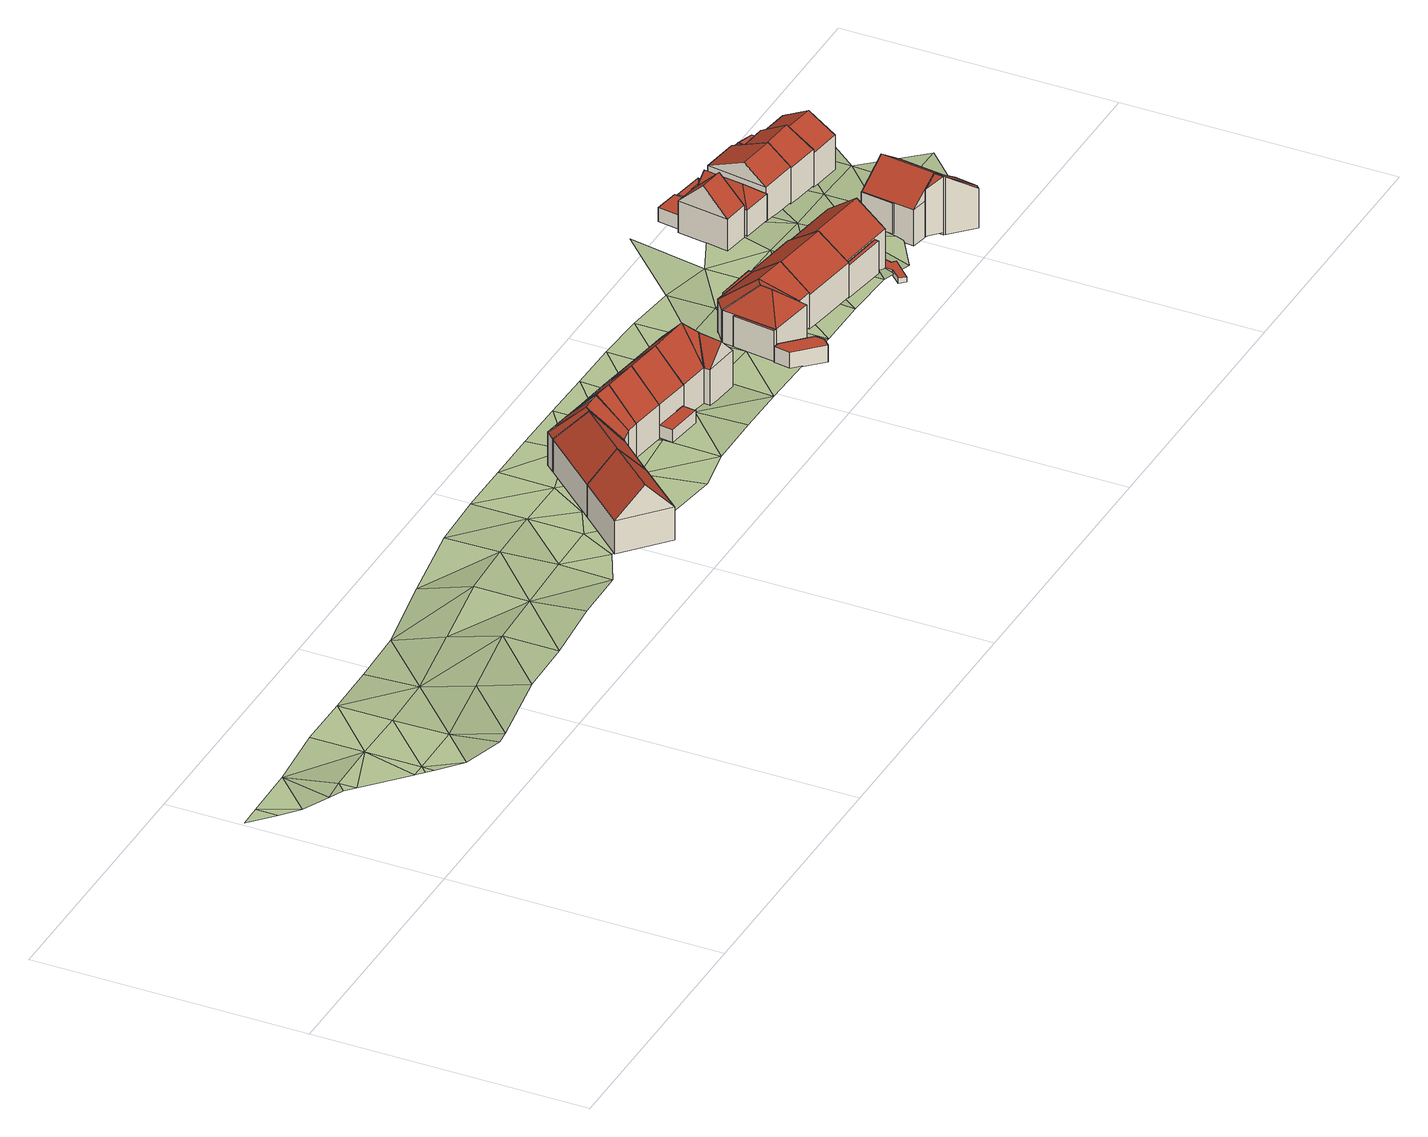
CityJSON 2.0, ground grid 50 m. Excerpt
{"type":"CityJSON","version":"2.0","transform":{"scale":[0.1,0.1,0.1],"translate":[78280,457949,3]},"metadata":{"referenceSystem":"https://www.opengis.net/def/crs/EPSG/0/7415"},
"CityObjects":{
"building1":{"type":"Building","attributes":{"roofType":"1030","RelativeEavesHeight":6.3,"RelativeRidgeHeight":11.88,"AbsoluteEavesHeight":21.08,"AbsoluteRidgeHeight":26.67},"geometry":[{"type":"Solid","lod":"2","boundaries":[[[[0,1,2,3]],[[1,4,5,2]],[[4,6,7,5]],[[6,0,3,7]],[[4,1,8]],[[0,6,9]],[[1,0,9,8]],[[6,4,8,9]],[[3,2,5,7]]]],"semantics":{"surfaces":[{"type":"WallSurface"},{"type":"RoofSurface","Direction":311.61,"Slope":42.93},{"type":"RoofSurface","Direction":131.43,"Slope":42.93},{"type":"GroundSurface"}],"values":[[0,0,0,0,0,0,1,2,3]]}}]},
"building2":{"type":"Building","children":["building2-1","building2-2"]},
"building2-1":{"type":"BuildingPart","attributes":{"roofType":"1030","RelativeEavesHeight":6.33,"RelativeRidgeHeight":11.91,"AbsoluteEavesHeight":21.08,"AbsoluteRidgeHeight":26.67},"parents":["building2"],"geometry":[{"type":"Solid","lod":"2","boundaries":[[[[10,11,12,13]],[[11,14,15,12]],[[14,16,17,15]],[[16,10,13,17]],[[14,11,18]],[[10,16,19]],[[11,10,19,18]],[[16,14,18,19]],[[13,12,15,17]]]],"semantics":{"surfaces":[{"type":"WallSurface"},{"type":"RoofSurface","Direction":311.74,"Slope":43.16},{"type":"RoofSurface","Direction":131.97,"Slope":43.22},{"type":"GroundSurface"}],"values":[[0,0,0,0,0,0,1,2,3]]}}]},
"building2-2":{"type":"BuildingPart","attributes":{"roofType":"1030","RelativeEavesHeight":6.33,"RelativeRidgeHeight":11.91,"AbsoluteEavesHeight":21.08,"AbsoluteRidgeHeight":26.67},"parents":["building2"],"geometry":[{"type":"Solid","lod":"2","boundaries":[[[[16,4,5,17]],[[4,1,2,5]],[[1,10,13,2]],[[10,16,17,13]],[[1,4,8]],[[16,10,19]],[[4,16,19,8]],[[10,1,8,19]],[[17,5,2,13]]]],"semantics":{"surfaces":[{"type":"WallSurface"},{"type":"RoofSurface","Direction":132.16,"Slope":43.04},{"type":"RoofSurface","Direction":311.82,"Slope":43},{"type":"GroundSurface"}],"values":[[0,0,0,0,0,0,1,2,3]]}}]},
"building3":{"type":"Building","children":["building3-1","building3-2"]},
"building3-1":{"type":"BuildingPart","attributes":{"roofType":"1030","RelativeEavesHeight":6.43,"RelativeRidgeHeight":12.01,"AbsoluteEavesHeight":21.08,"AbsoluteRidgeHeight":26.67},"parents":["building3"],"geometry":[{"type":"Solid","lod":"2","boundaries":[[[[20,21,22,23]],[[21,24,25,22]],[[24,26,27,25]],[[26,20,23,27]],[[24,21,28]],[[20,26,29]],[[21,20,29,28]],[[26,24,28,29]],[[23,22,25,27]]]],"semantics":{"surfaces":[{"type":"WallSurface"},{"type":"RoofSurface","Direction":187.92,"Slope":43.31},{"type":"RoofSurface","Direction":7.93,"Slope":43.31},{"type":"GroundSurface"}],"values":[[0,0,0,0,0,0,1,2,3]]}}]},
"building3-2":{"type":"BuildingPart","attributes":{"roofType":"1030","RelativeEavesHeight":6.33,"RelativeRidgeHeight":11.92,"AbsoluteEavesHeight":21.08,"AbsoluteRidgeHeight":26.67},"parents":["building3"],"geometry":[{"type":"Solid","lod":"2","boundaries":[[[[11,24,25,30]],[[24,21,22,25]],[[21,14,31,22]],[[14,11,30,31]],[[21,24,28]],[[11,14,18]],[[24,11,18,28]],[[14,21,28,18]],[[30,25,22,31]]]],"semantics":{"surfaces":[{"type":"WallSurface"},{"type":"RoofSurface","Direction":5.13,"Slope":44.91},{"type":"RoofSurface","Direction":176.34,"Slope":45.8},{"type":"GroundSurface"}],"values":[[0,0,0,0,0,0,1,2,3]]}}]},
"building4":{"type":"Building","attributes":{"roofType":"1030","RelativeEavesHeight":6.57,"RelativeRidgeHeight":12.16,"AbsoluteEavesHeight":21.08,"AbsoluteRidgeHeight":26.67},"geometry":[{"type":"Solid","lod":"2","boundaries":[[[[32,20,33,34]],[[20,26,35,33]],[[26,36,37,35]],[[36,32,34,37]],[[26,20,29]],[[32,36,38]],[[20,32,38,29]],[[36,26,29,38]],[[34,33,35,37]]]],"semantics":{"surfaces":[{"type":"WallSurface"},{"type":"RoofSurface","Direction":187.83,"Slope":43.35},{"type":"RoofSurface","Direction":7.68,"Slope":43.35},{"type":"GroundSurface"}],"values":[[0,0,0,0,0,0,1,2,3]]}}]},
"building5":{"type":"Building","children":["building5-1","building5-2"]},
"building5-1":{"type":"BuildingPart","attributes":{"roofType":"1030","RelativeEavesHeight":6.75,"RelativeRidgeHeight":12.34,"AbsoluteEavesHeight":21.08,"AbsoluteRidgeHeight":26.67},"parents":["building5"],"geometry":[{"type":"Solid","lod":"2","boundaries":[[[[39,32,40,41]],[[32,36,42,40]],[[36,43,44,42]],[[43,39,41,44]],[[36,32,38]],[[39,43,45]],[[32,39,45,38]],[[43,36,38,45]],[[41,40,42,44]]]],"semantics":{"surfaces":[{"type":"WallSurface"},{"type":"RoofSurface","Direction":187.87,"Slope":43.42},{"type":"RoofSurface","Direction":7.79,"Slope":43.42},{"type":"GroundSurface"}],"values":[[0,0,0,0,0,0,1,2,3]]}}]},
"building5-2":{"type":"BuildingPart","attributes":{"roofType":"1010","RelativeEavesHeight":2.44,"RelativeRidgeHeight":2.44,"AbsoluteEavesHeight":17.21,"AbsoluteRidgeHeight":17.21},"parents":["building5"],"geometry":[{"type":"Solid","lod":"2","boundaries":[[[[46,47,48,49]],[[47,50,51,48]],[[50,52,53,51]],[[52,46,49,53]],[[52,50,47,46]],[[49,48,51,53]]]],"semantics":{"surfaces":[{"type":"WallSurface"},{"type":"RoofSurface","Direction":0,"Slope":90},{"type":"GroundSurface"}],"values":[[0,0,0,0,1,2]]}}]},
"building6":{"type":"Building","attributes":{"roofType":"1130","RelativeEavesHeight":6.89,"RelativeRidgeHeight":12.48,"AbsoluteEavesHeight":21.08,"AbsoluteRidgeHeight":26.67},"geometry":[{"type":"Solid","lod":"2","boundaries":[[[[43,54,55,56]],[[54,57,58,55]],[[57,39,59,58]],[[39,43,56,59]],[[57,54,60]],[[43,39,45]],[[54,43,45,60]],[[39,57,60,45]],[[56,55,58,59]]]],"semantics":{"surfaces":[{"type":"WallSurface"},{"type":"RoofSurface","Direction":97.64,"Slope":-17.8},{"type":"RoofSurface","Direction":6.94,"Slope":43.12},{"type":"RoofSurface","Direction":187.11,"Slope":43.9},{"type":"GroundSurface"}],"values":[[0,0,0,0,1,0,2,3,4]]}}]},
"building7":{"type":"Building","children":["building7-1","building7-2"]},
"building7-1":{"type":"BuildingPart","attributes":{"roofType":"1130","RelativeEavesHeight":6.97,"RelativeRidgeHeight":10.49,"AbsoluteEavesHeight":21.08,"AbsoluteRidgeHeight":24.6},"parents":["building7"],"geometry":[{"type":"Solid","lod":"2","boundaries":[[[[61,57,62,63]],[[57,64,65,62]],[[64,66,67,65]],[[66,61,63,67]],[[64,57,68]],[[61,66,69]],[[57,61,69,68]],[[66,64,68,69]],[[63,62,65,67]]]],"semantics":{"surfaces":[{"type":"WallSurface"},{"type":"RoofSurface","Direction":7.2,"Slope":-44.35},{"type":"RoofSurface","Direction":279.34,"Slope":44.51},{"type":"RoofSurface","Direction":99.89,"Slope":43.4},{"type":"GroundSurface"}],"values":[[0,0,0,0,1,0,2,3,4]]}}]},
"building7-2":{"type":"BuildingPart","attributes":{"roofType":"1070","RelativeEavesHeight":7.07,"RelativeRidgeHeight":12.65,"AbsoluteEavesHeight":21.08,"AbsoluteRidgeHeight":26.67},"parents":["building7"],"geometry":[{"type":"Solid","lod":"2","boundaries":[[[[70,71,72,73]],[[71,64,74,72]],[[64,57,75,74]],[[57,54,76,75]],[[54,70,73,76]],[[71,70,60]],[[64,71,60]],[[57,64,60]],[[54,57,60]],[[70,54,60]],[[73,72,74,75,76]]]],"semantics":{"surfaces":[{"type":"WallSurface"},{"type":"RoofSurface","Direction":52.47,"Slope":41.93},{"type":"RoofSurface","Direction":97.78,"Slope":41.94},{"type":"RoofSurface","Direction":187.2,"Slope":44.35},{"type":"RoofSurface","Direction":277.64,"Slope":17.8},{"type":"RoofSurface","Direction":7.86,"Slope":42.63},{"type":"GroundSurface"}],"values":[[0,0,0,0,0,1,2,3,4,5,6]]}}]},
"building8":{"type":"Building","attributes":{"roofType":"1000","RelativeEavesHeight":3.21,"RelativeRidgeHeight":3.21,"AbsoluteEavesHeight":16.8,"AbsoluteRidgeHeight":16.8},"geometry":[{"type":"Solid","lod":"2","boundaries":[[[[77,78,79,80]],[[78,81,82,79]],[[81,83,84,82]],[[83,85,86,84]],[[85,87,88,86]],[[87,89,90,88]],[[89,77,80,90]],[[89,87,85,83,81,78,77]],[[80,79,82,84,86,88,90]]]],"semantics":{"surfaces":[{"type":"WallSurface"},{"type":"RoofSurface","Direction":0,"Slope":90},{"type":"GroundSurface"}],"values":[[0,0,0,0,0,0,0,1,2]]}}]},
"building9":{"type":"Building","children":["building9-1","building9-2","building9-3","building9-4","building9-5"]},
"building9-1":{"type":"BuildingPart","attributes":{"roofType":"1030","RelativeEavesHeight":6.66,"RelativeRidgeHeight":10.68,"AbsoluteEavesHeight":19.8,"AbsoluteRidgeHeight":23.82},"parents":["building9"],"geometry":[{"type":"Solid","lod":"2","boundaries":[[[[91,92,93,94]],[[92,95,96,93]],[[95,97,98,96]],[[97,91,94,98]],[[95,92,99]],[[91,97,100]],[[92,91,100,99]],[[97,95,99,100]],[[94,93,96,98]]]],"semantics":{"surfaces":[{"type":"WallSurface"},{"type":"RoofSurface","Direction":189.2,"Slope":53.89},{"type":"RoofSurface","Direction":9.5,"Slope":53.84},{"type":"GroundSurface"}],"values":[[0,0,0,0,0,0,1,2,3]]}}]},
"building9-2":{"type":"BuildingPart","attributes":{"roofType":"1030","RelativeEavesHeight":6.51,"RelativeRidgeHeight":10.53,"AbsoluteEavesHeight":19.8,"AbsoluteRidgeHeight":23.82},"parents":["building9"],"geometry":[{"type":"Solid","lod":"2","boundaries":[[[[92,101,102,103]],[[101,104,105,102]],[[104,95,106,105]],[[95,92,103,106]],[[104,101,107]],[[92,95,99]],[[101,92,99,107]],[[95,104,107,99]],[[103,102,105,106]]]],"semantics":{"surfaces":[{"type":"WallSurface"},{"type":"RoofSurface","Direction":150.74,"Slope":57.69},{"type":"RoofSurface","Direction":323.41,"Slope":57.52},{"type":"GroundSurface"}],"values":[[0,0,0,0,0,0,1,2,3]]}}]},
"building9-3":{"type":"BuildingPart","attributes":{"roofType":"1000","RelativeEavesHeight":5.92,"RelativeRidgeHeight":5.92,"AbsoluteEavesHeight":19.8,"AbsoluteRidgeHeight":19.8},"parents":["building9"],"geometry":[{"type":"Solid","lod":"2","boundaries":[[[[108,109,110,111]],[[109,112,113,110]],[[112,114,115,113]],[[114,108,111,115]],[[114,112,109,108]],[[111,110,113,115]]]],"semantics":{"surfaces":[{"type":"WallSurface"},{"type":"RoofSurface","Direction":0,"Slope":90},{"type":"GroundSurface"}],"values":[[0,0,0,0,1,2]]}}]},
"building9-4":{"type":"BuildingPart","attributes":{"roofType":"1130","RelativeEavesHeight":6.49,"RelativeRidgeHeight":10.51,"AbsoluteEavesHeight":19.8,"AbsoluteRidgeHeight":23.82},"parents":["building9"],"geometry":[{"type":"Solid","lod":"2","boundaries":[[[[101,116,117,102]],[[116,108,118,117]],[[108,104,105,118]],[[104,101,102,105]],[[108,116,119]],[[101,104,107]],[[116,101,107,119]],[[104,108,119,107]],[[102,117,118,105]]]],"semantics":{"surfaces":[{"type":"WallSurface"},{"type":"RoofSurface","Direction":188.65,"Slope":42.78},{"type":"RoofSurface","Direction":99.73,"Slope":48.17},{"type":"RoofSurface","Direction":277.45,"Slope":47.36},{"type":"GroundSurface"}],"values":[[0,0,0,0,1,0,2,3,4]]}}]},
"building9-5":{"type":"BuildingPart","attributes":{"roofType":"1000","RelativeEavesHeight":6.64,"RelativeRidgeHeight":6.64,"AbsoluteEavesHeight":19.8,"AbsoluteRidgeHeight":19.8},"parents":["building9"],"geometry":[{"type":"Solid","lod":"2","boundaries":[[[[97,120,121,122]],[[120,123,124,121]],[[123,125,126,124]],[[125,97,122,126]],[[125,123,120,97]],[[122,121,124,126]]]],"semantics":{"surfaces":[{"type":"WallSurface"},{"type":"RoofSurface","Direction":0,"Slope":90},{"type":"GroundSurface"}],"values":[[0,0,0,0,1,2]]}}]},
"building10":{"type":"Building","attributes":{"roofType":"1030","RelativeEavesHeight":6.68,"RelativeRidgeHeight":10.66,"AbsoluteEavesHeight":19.34,"AbsoluteRidgeHeight":23.32},"geometry":[{"type":"Solid","lod":"2","boundaries":[[[[127,128,129,130]],[[128,131,132,129]],[[131,133,134,132]],[[133,127,130,134]],[[131,128,135]],[[127,133,136]],[[128,127,136,135]],[[133,131,135,136]],[[130,129,132,134]]]],"semantics":{"surfaces":[{"type":"WallSurface"},{"type":"RoofSurface","Direction":188,"Slope":55.76},{"type":"RoofSurface","Direction":7.9,"Slope":55.76},{"type":"GroundSurface"}],"values":[[0,0,0,0,0,0,1,2,3]]}}]},
"building11":{"type":"Building","children":["building11-1","building11-2"]},
"building11-1":{"type":"BuildingPart","attributes":{"roofType":"1000","RelativeEavesHeight":6.18,"RelativeRidgeHeight":6.18,"AbsoluteEavesHeight":18.67,"AbsoluteRidgeHeight":18.67},"parents":["building11"],"geometry":[{"type":"Solid","lod":"2","boundaries":[[[[137,138,139,140]],[[138,141,142,139]],[[141,143,144,142]],[[143,137,140,144]],[[143,141,138,137]],[[140,139,142,144]]]],"semantics":{"surfaces":[{"type":"WallSurface"},{"type":"RoofSurface","Direction":0,"Slope":90},{"type":"GroundSurface"}],"values":[[0,0,0,0,1,2]]}}]},
"building11-2":{"type":"BuildingPart","attributes":{"roofType":"1030","RelativeEavesHeight":7.37,"RelativeRidgeHeight":11.43,"AbsoluteEavesHeight":19.01,"AbsoluteRidgeHeight":23.07},"parents":["building11"],"geometry":[{"type":"Solid","lod":"2","boundaries":[[[[145,146,147,148]],[[146,149,150,147]],[[149,151,152,150]],[[151,145,148,152]],[[149,146,153]],[[145,151,154]],[[146,145,154,153]],[[151,149,153,154]],[[148,147,150,152]]]],"semantics":{"surfaces":[{"type":"WallSurface"},{"type":"RoofSurface","Direction":187.54,"Slope":53.42},{"type":"RoofSurface","Direction":7.72,"Slope":53.42},{"type":"GroundSurface"}],"values":[[0,0,0,0,0,0,1,2,3]]}}]},
"building12":{"type":"Building","children":["building12-1","building12-2","building12-3","building12-4","building12-5"]},
"building12-1":{"type":"BuildingPart","attributes":{"roofType":"1000","RelativeEavesHeight":1.8,"RelativeRidgeHeight":1.8,"AbsoluteEavesHeight":12.79,"AbsoluteRidgeHeight":12.79},"parents":["building12"],"geometry":[{"type":"Solid","lod":"2","boundaries":[[[[155,156,157,158]],[[156,159,160,157]],[[159,161,162,160]],[[161,155,158,162]],[[161,159,156,155]],[[158,157,160,162]]]],"semantics":{"surfaces":[{"type":"WallSurface"},{"type":"RoofSurface","Direction":0,"Slope":90},{"type":"GroundSurface"}],"values":[[0,0,0,0,1,2]]}}]},
"building12-2":{"type":"BuildingPart","attributes":{"roofType":"1000","RelativeEavesHeight":1.54,"RelativeRidgeHeight":1.54,"AbsoluteEavesHeight":13.1,"AbsoluteRidgeHeight":13.1},"parents":["building12"],"geometry":[{"type":"Solid","lod":"2","boundaries":[[[[163,164,165,166]],[[164,167,168,165]],[[167,169,170,168]],[[169,163,166,170]],[[169,167,164,163]],[[166,165,168,170]]]],"semantics":{"surfaces":[{"type":"WallSurface"},{"type":"RoofSurface","Direction":0,"Slope":90},{"type":"GroundSurface"}],"values":[[0,0,0,0,1,2]]}}]},
"building12-3":{"type":"BuildingPart","attributes":{"roofType":"1000","RelativeEavesHeight":2.81,"RelativeRidgeHeight":2.81,"AbsoluteEavesHeight":14.3,"AbsoluteRidgeHeight":14.3},"parents":["building12"],"geometry":[{"type":"Solid","lod":"2","boundaries":[[[[171,172,173,174]],[[172,175,176,173]],[[175,177,178,176]],[[177,171,174,178]],[[177,175,172,171]],[[174,173,176,178]]]],"semantics":{"surfaces":[{"type":"WallSurface"},{"type":"RoofSurface","Direction":0,"Slope":90},{"type":"GroundSurface"}],"values":[[0,0,0,0,1,2]]}}]},
"building12-4":{"type":"BuildingPart","attributes":{"roofType":"1000","RelativeEavesHeight":1.02,"RelativeRidgeHeight":1.02,"AbsoluteEavesHeight":11.6,"AbsoluteRidgeHeight":11.6},"parents":["building12"],"geometry":[{"type":"Solid","lod":"2","boundaries":[[[[179,180,181,182]],[[180,183,184,181]],[[183,185,186,184]],[[185,170,187,186]],[[170,188,189,187]],[[188,190,191,189]],[[190,179,182,191]],[[190,188,170,185,183,180,179]],[[182,181,184,186,187,189,191]]]],"semantics":{"surfaces":[{"type":"WallSurface"},{"type":"RoofSurface","Direction":0,"Slope":90},{"type":"GroundSurface"}],"values":[[0,0,0,0,0,0,0,1,2]]}}]},
"building12-5":{"type":"BuildingPart","attributes":{"roofType":"1000","RelativeEavesHeight":3.73,"RelativeRidgeHeight":3.73,"AbsoluteEavesHeight":15.21,"AbsoluteRidgeHeight":15.21},"parents":["building12"],"geometry":[{"type":"Solid","lod":"2","boundaries":[[[[192,193,174,194]],[[193,195,196,174]],[[195,197,198,196]],[[197,199,200,198]],[[199,201,202,200]],[[201,192,194,202]],[[201,199,197,195,193,192]],[[194,174,196,198,200,202]]]],"semantics":{"surfaces":[{"type":"WallSurface"},{"type":"RoofSurface","Direction":0,"Slope":90},{"type":"GroundSurface"}],"values":[[0,0,0,0,0,0,1,2]]}}]},
"building13":{"type":"Building","children":["building13-1","building13-2"]},
"building13-1":{"type":"BuildingPart","attributes":{"roofType":"1030","RelativeEavesHeight":6.1,"RelativeRidgeHeight":10.64,"AbsoluteEavesHeight":18.75,"AbsoluteRidgeHeight":23.29},"parents":["building13"],"geometry":[{"type":"Solid","lod":"2","boundaries":[[[[203,204,205,206]],[[204,207,208,205]],[[207,209,210,208]],[[209,203,206,210]],[[207,204,211]],[[203,209,212]],[[204,203,212,211]],[[209,207,211,212]],[[206,205,208,210]]]],"semantics":{"surfaces":[{"type":"WallSurface"},{"type":"RoofSurface","Direction":188.12,"Slope":46.43},{"type":"RoofSurface","Direction":8.08,"Slope":46.44},{"type":"GroundSurface"}],"values":[[0,0,0,0,0,0,1,2,3]]}}]},
"building13-2":{"type":"BuildingPart","attributes":{"roofType":"1000","RelativeEavesHeight":2.75,"RelativeRidgeHeight":2.75,"AbsoluteEavesHeight":16,"AbsoluteRidgeHeight":16},"parents":["building13"],"geometry":[{"type":"Solid","lod":"2","boundaries":[[[[213,214,215,216]],[[214,217,218,215]],[[217,219,220,218]],[[219,213,216,220]],[[219,217,214,213]],[[216,215,218,220]]]],"semantics":{"surfaces":[{"type":"WallSurface"},{"type":"RoofSurface","Direction":0,"Slope":90},{"type":"GroundSurface"}],"values":[[0,0,0,0,1,2]]}}]},
"building14":{"type":"Building","children":["building14-1","building14-2","building14-3"]},
"building14-1":{"type":"BuildingPart","attributes":{"roofType":"1000","RelativeEavesHeight":2.52,"RelativeRidgeHeight":2.52,"AbsoluteEavesHeight":15.45,"AbsoluteRidgeHeight":15.45},"parents":["building14"],"geometry":[{"type":"Solid","lod":"2","boundaries":[[[[221,222,223,224]],[[222,225,226,223]],[[225,227,228,226]],[[227,221,224,228]],[[227,225,222,221]],[[224,223,226,228]]]],"semantics":{"surfaces":[{"type":"WallSurface"},{"type":"RoofSurface","Direction":0,"Slope":90},{"type":"GroundSurface"}],"values":[[0,0,0,0,1,2]]}}]},
"building14-2":{"type":"BuildingPart","attributes":{"roofType":"1000","RelativeEavesHeight":2.47,"RelativeRidgeHeight":2.47,"AbsoluteEavesHeight":15.45,"AbsoluteRidgeHeight":15.45},"parents":["building14"],"geometry":[{"type":"Solid","lod":"2","boundaries":[[[[229,230,231,232]],[[230,227,233,231]],[[227,225,234,233]],[[225,235,236,234]],[[235,237,238,236]],[[237,239,240,238]],[[239,241,242,240]],[[241,229,232,242]],[[241,239,237,235,225,227,230,229]],[[232,231,233,234,236,238,240,242]]]],"semantics":{"surfaces":[{"type":"WallSurface"},{"type":"RoofSurface","Direction":0,"Slope":90},{"type":"GroundSurface"}],"values":[[0,0,0,0,0,0,0,0,1,2]]}}]},
"building14-3":{"type":"BuildingPart","attributes":{"roofType":"1130","RelativeEavesHeight":5,"RelativeRidgeHeight":7.51,"AbsoluteEavesHeight":17.33,"AbsoluteRidgeHeight":19.85},"parents":["building14"],"geometry":[{"type":"Solid","lod":"2","boundaries":[[[[243,244,245,246]],[[244,247,248,245]],[[247,249,250,248]],[[249,243,246,250]],[[247,244,251]],[[243,249,252]],[[244,243,252,251]],[[249,247,251,252]],[[246,245,248,250]]]],"semantics":{"surfaces":[{"type":"WallSurface"},{"type":"RoofSurface","Direction":188.47,"Slope":48.22},{"type":"RoofSurface","Direction":98.09,"Slope":48.26},{"type":"RoofSurface","Direction":277.68,"Slope":48.27},{"type":"GroundSurface"}],"values":[[0,0,0,0,1,0,2,3,4]]}}]},
"building15":{"type":"Building","attributes":{"roofType":"1030","RelativeEavesHeight":6.77,"RelativeRidgeHeight":9.96,"AbsoluteEavesHeight":18.6,"AbsoluteRidgeHeight":21.79},"geometry":[{"type":"Solid","lod":"2","boundaries":[[[[253,254,255,256]],[[254,257,258,255]],[[257,259,260,258]],[[259,253,256,260]],[[257,254,261]],[[253,259,262]],[[254,253,262,261]],[[259,257,261,262]],[[256,255,258,260]]]],"semantics":{"surfaces":[{"type":"WallSurface"},{"type":"RoofSurface","Direction":187.68,"Slope":53.29},{"type":"RoofSurface","Direction":7.47,"Slope":65.76},{"type":"GroundSurface"}],"values":[[0,0,0,0,0,0,1,2,3]]}}]},
"building16":{"type":"Building","children":["building16-1","building16-2","building16-3","building16-4","building16-5"]},
"building16-1":{"type":"BuildingPart","attributes":{"roofType":"1000","RelativeEavesHeight":5.94,"RelativeRidgeHeight":5.94,"AbsoluteEavesHeight":16.89,"AbsoluteRidgeHeight":16.89},"parents":["building16"],"geometry":[{"type":"Solid","lod":"2","boundaries":[[[[263,264,265,266]],[[264,267,268,265]],[[267,269,270,268]],[[269,263,266,270]],[[269,267,264,263]],[[266,265,268,270]]]],"semantics":{"surfaces":[{"type":"WallSurface"},{"type":"RoofSurface","Direction":0,"Slope":90},{"type":"GroundSurface"}],"values":[[0,0,0,0,1,2]]}}]},
"building16-2":{"type":"BuildingPart","attributes":{"roofType":"1030","RelativeEavesHeight":6.87,"RelativeRidgeHeight":11,"AbsoluteEavesHeight":16.89,"AbsoluteRidgeHeight":21.02},"parents":["building16"],"geometry":[{"type":"Solid","lod":"2","boundaries":[[[[271,269,272,273]],[[269,274,275,272]],[[274,276,277,275]],[[276,271,273,277]],[[274,269,278]],[[271,276,279]],[[269,271,279,278]],[[276,274,278,279]],[[273,272,275,277]]]],"semantics":{"surfaces":[{"type":"WallSurface"},{"type":"RoofSurface","Direction":277.39,"Slope":53.43},{"type":"RoofSurface","Direction":97.77,"Slope":53.43},{"type":"GroundSurface"}],"values":[[0,0,0,0,0,0,1,2,3]]}}]},
"building16-3":{"type":"BuildingPart","attributes":{"roofType":"1010","RelativeEavesHeight":9.46,"RelativeRidgeHeight":11.33,"AbsoluteEavesHeight":19.15,"AbsoluteRidgeHeight":21.02},"parents":["building16"],"geometry":[{"type":"Solid","lod":"2","boundaries":[[[[280,281,282,283]],[[281,284,285,282]],[[284,279,286,285]],[[279,280,283,286]],[[279,284,281,280]],[[283,282,285,286]]]],"semantics":{"surfaces":[{"type":"WallSurface"},{"type":"RoofSurface","Direction":97.56,"Slope":55.75},{"type":"GroundSurface"}],"values":[[0,0,0,0,1,2]]}}]},
"building16-4":{"type":"BuildingPart","attributes":{"roofType":"1010","RelativeEavesHeight":8.86,"RelativeRidgeHeight":11.36,"AbsoluteEavesHeight":18.52,"AbsoluteRidgeHeight":21.02},"parents":["building16"],"geometry":[{"type":"Solid","lod":"2","boundaries":[[[[281,287,288,282]],[[287,284,285,288]],[[284,281,282,285]],[[284,287,281]],[[282,288,285]]]],"semantics":{"surfaces":[{"type":"WallSurface"},{"type":"RoofSurface","Direction":134.99,"Slope":58.1},{"type":"GroundSurface"}],"values":[[0,0,0,1,2]]}}]},
"building16-5":{"type":"BuildingPart","attributes":{"roofType":"1010","RelativeEavesHeight":10.2,"RelativeRidgeHeight":10.83,"AbsoluteEavesHeight":20.4,"AbsoluteRidgeHeight":21.02},"parents":["building16"],"geometry":[{"type":"Solid","lod":"2","boundaries":[[[[279,284,289,290]],[[284,291,292,289]],[[291,279,290,292]],[[291,284,279]],[[290,289,292]]]],"semantics":{"surfaces":[{"type":"WallSurface"},{"type":"RoofSurface","Direction":276.64,"Slope":53.24},{"type":"GroundSurface"}],"values":[[0,0,0,1,2]]}}]},
"building17":{"type":"Building","children":["building17-1","building17-2"]},
"building17-1":{"type":"BuildingPart","attributes":{"roofType":"1000","RelativeEavesHeight":2.94,"RelativeRidgeHeight":2.94,"AbsoluteEavesHeight":14.4,"AbsoluteRidgeHeight":14.4},"parents":["building17"],"geometry":[{"type":"Solid","lod":"2","boundaries":[[[[293,294,295,296]],[[294,297,298,295]],[[297,299,300,298]],[[299,293,296,300]],[[299,297,294,293]],[[296,295,298,300]]]],"semantics":{"surfaces":[{"type":"WallSurface"},{"type":"RoofSurface","Direction":0,"Slope":90},{"type":"GroundSurface"}],"values":[[0,0,0,0,1,2]]}}]},
"building17-2":{"type":"BuildingPart","attributes":{"roofType":"1030","RelativeEavesHeight":6.92,"RelativeRidgeHeight":9.88,"AbsoluteEavesHeight":18.29,"AbsoluteRidgeHeight":21.25},"parents":["building17"],"geometry":[{"type":"Solid","lod":"2","boundaries":[[[[301,302,303,304]],[[302,305,306,303]],[[305,307,308,306]],[[307,301,304,308]],[[305,302,309]],[[301,307,310]],[[302,301,310,309]],[[307,305,309,310]],[[304,303,306,308]]]],"semantics":{"surfaces":[{"type":"WallSurface"},{"type":"RoofSurface","Direction":187.21,"Slope":59.47},{"type":"RoofSurface","Direction":6.07,"Slope":59.46},{"type":"GroundSurface"}],"values":[[0,0,0,0,0,0,1,2,3]]}}]},
"building18":{"type":"Building","children":["building18-1","building18-2"]},
"building18-1":{"type":"BuildingPart","attributes":{"roofType":"1030","RelativeEavesHeight":6.65,"RelativeRidgeHeight":9.59,"AbsoluteEavesHeight":17.61,"AbsoluteRidgeHeight":20.55},"parents":["building18"],"geometry":[{"type":"Solid","lod":"2","boundaries":[[[[311,312,313,314]],[[312,315,316,313]],[[315,317,318,316]],[[317,311,314,318]],[[315,312,319]],[[311,317,320]],[[312,311,320,319]],[[317,315,319,320]],[[314,313,316,318]]]],"semantics":{"surfaces":[{"type":"WallSurface"},{"type":"RoofSurface","Direction":187.86,"Slope":59.99},{"type":"RoofSurface","Direction":8.03,"Slope":59.99},{"type":"GroundSurface"}],"values":[[0,0,0,0,0,0,1,2,3]]}}]},
"building18-2":{"type":"BuildingPart","attributes":{"roofType":"1000","RelativeEavesHeight":3.26,"RelativeRidgeHeight":3.26,"AbsoluteEavesHeight":14.4,"AbsoluteRidgeHeight":14.4},"parents":["building18"],"geometry":[{"type":"Solid","lod":"2","boundaries":[[[[299,297,321,322]],[[297,323,324,321]],[[323,325,326,324]],[[325,327,328,326]],[[327,329,330,328]],[[329,299,322,330]],[[329,327,325,323,297,299]],[[322,321,324,326,328,330]]]],"semantics":{"surfaces":[{"type":"WallSurface"},{"type":"RoofSurface","Direction":0,"Slope":90},{"type":"GroundSurface"}],"values":[[0,0,0,0,0,0,1,2]]}}]},
"terrain1":{"type":"TINRelief","geometry":[{"type":"CompositeSurface","lod":"2","boundaries":[[[331,332,333]],[[334,332,331]],[[332,334,335]],[[334,336,335]],[[337,338,336]],[[337,339,338]],[[336,338,335]],[[340,338,339]],[[335,338,340]],[[339,341,340]],[[342,343,341]],[[342,344,343]],[[341,343,340]],[[345,343,344]],[[335,340,346]],[[343,345,347]],[[340,343,348]],[[345,349,347]],[[349,350,347]],[[343,347,348]],[[346,340,351]],[[340,348,351]],[[347,350,352]],[[350,353,352]],[[348,347,354]],[[351,348,354]],[[347,352,354]],[[351,354,355]],[[352,353,356]],[[354,352,356]],[[353,357,356]],[[355,354,358]],[[354,356,359]],[[354,359,358]],[[356,357,360]],[[359,356,360]],[[357,361,360]],[[358,359,362]],[[359,360,362]],[[360,361,363]],[[358,362,364]],[[362,360,365]],[[360,363,366]],[[364,362,365]],[[360,366,365]],[[366,363,367]],[[364,365,368]],[[366,367,369]],[[365,366,370]],[[368,365,370]],[[366,369,370]],[[369,367,371]],[[368,370,372]],[[370,369,373]],[[373,369,371]],[[372,370,374]],[[370,373,374]],[[373,371,375]],[[372,374,376]],[[374,373,375]],[[371,377,375]],[[376,374,378]],[[374,375,378]],[[375,377,379]],[[376,378,380]],[[378,375,381]],[[375,379,381]],[[380,378,382]],[[378,381,383]],[[378,383,382]],[[381,379,384]],[[379,385,384]],[[383,381,386]],[[381,384,386]],[[382,383,387]],[[383,386,387]],[[384,385,388]],[[386,384,389]],[[384,388,390]],[[384,390,389]],[[387,386,391]],[[386,389,391]],[[390,388,392]],[[388,393,392]],[[389,390,394]],[[390,392,394]],[[391,389,395]],[[389,394,395]],[[392,393,396]],[[394,392,397]],[[392,396,397]],[[395,394,398]],[[394,397,398]],[[397,396,399]],[[396,400,399]],[[398,397,401]],[[397,399,402]],[[397,402,401]],[[398,401,403]],[[399,400,404]],[[400,405,404]],[[402,399,406]],[[401,402,406]],[[399,404,406]],[[401,406,407]],[[404,405,408]],[[405,409,408]],[[406,404,410]],[[404,408,410]],[[407,406,410]],[[409,411,408]],[[412,407,410]],[[408,411,413]],[[410,408,414]],[[412,410,415]],[[408,413,414]],[[410,414,415]],[[413,411,416]],[[414,413,417]],[[413,416,418]],[[413,418,417]],[[415,414,419]],[[414,417,419]],[[418,416,420]],[[417,418,420]],[[419,417,421]]]}]}
},
"vertices":[
[818,89,181],[895,175,181],[895,175,118],[818,89,118],[973,108,181],[973,108,118],[896,20,181],[896,20,118],[934,141,237],[857,54,237],
[990,282,181],[1004,298,181],[1004,298,118],[990,282,118],[1037,178,181],[1037,178,118],[1034,175,181],[1034,175,118],[1021,238,237],[1012,228,237],
[1087,180,181],[1064,183,181],[1064,183,117],[1087,180,117],[1054,291,181],[1054,291,117],[1101,284,181],[1101,284,117],[1059,237,237],[1094,232,237],
[1004,298,117],[1037,178,117],
[1153,171,181],[1087,180,115],[1153,171,115],[1101,284,115],[1166,276,181],[1166,276,115],[1159,223,237],
[1222,161,181],[1153,171,113],[1222,161,113],[1166,276,113],[1236,266,181],[1236,266,113],[1229,214,237],
[1220,161,142],[1217,137,142],[1217,137,118],[1220,161,118],[1150,146,142],[1150,146,118],[1153,171,142],[1153,171,118],
[1296,258,181],[1296,258,112],[1236,266,112],[1281,153,181],[1281,153,112],[1222,161,112],[1307,205,237],
[1280,141,181],[1281,153,111],[1280,141,111],[1349,144,181],[1349,144,111],[1347,133,181],[1347,133,111],[1322,182,216],[1314,137,216],
[1333,253,181],[1359,219,181],[1359,219,110],[1333,253,110],[1349,144,110],[1281,153,110],[1296,258,110],
[1444,106,138],[1449,105,138],[1449,105,106],[1444,106,106],[1455,104,138],[1455,104,106],[1500,59,138],[1500,59,106],[1498,43,138],[1498,43,106],[1485,30,138],[1485,30,106],[1439,76,138],[1439,76,106],
[1568,103,168],[1541,107,168],[1541,107,101],[1568,103,101],[1489,228,168],[1489,228,101],[1583,212,168],[1583,212,101],[1515,168,208],[1576,158,208],
[1538,108,168],[1538,108,103],[1541,107,103],[1462,208,168],[1462,208,103],[1489,228,103],[1500,158,208],
[1449,105,168],[1444,106,168],[1444,106,109],[1449,105,109],[1455,184,168],[1455,184,109],[1459,183,168],[1459,183,109],
[1535,92,168],[1535,92,103],[1449,105,103],[1497,135,208],
[1508,225,168],[1508,225,102],[1583,212,102],[1508,229,168],[1508,229,102],[1584,219,168],[1584,219,102],
[1681,87,163],[1568,103,163],[1568,103,97],[1681,87,97],[1584,219,163],[1584,219,97],[1697,203,163],[1697,203,97],[1576,161,203],[1689,145,203],
[1768,83,157],[1767,75,157],[1767,75,95],[1768,83,95],[1681,87,157],[1681,87,95],[1682,94,157],[1682,94,95],
[1799,79,160],[1682,94,160],[1682,94,86],[1799,79,86],[1697,203,160],[1697,203,86],[1812,187,160],[1812,187,86],[1690,149,201],[1805,133,201],
[1841,140,98],[1876,134,98],[1876,134,80],[1841,140,80],[1874,122,98],[1874,122,80],[1839,128,98],[1839,128,80],
[1805,127,101],[1822,126,101],[1822,126,86],[1805,127,86],[1818,101,101],[1818,101,86],[1802,106,101],[1802,106,86],
[1847,183,113],[1861,181,113],[1861,181,85],[1847,183,85],[1857,149,113],[1857,149,85],[1843,150,113],[1843,150,85],
[1824,71,86],[1789,36,86],[1789,36,76],[1824,71,76],[1780,47,86],[1780,47,76],[1797,65,86],[1797,65,76],[1802,106,76],[1823,99,86],[1823,99,76],[1817,77,86],[1817,77,76],
[1812,187,122],[1847,183,122],[1812,187,85],[1841,140,122],[1841,140,85],[1839,128,122],[1839,128,85],[1839,124,122],[1839,124,85],[1805,127,122],[1805,127,85],
[1766,314,157],[1719,321,157],[1719,321,96],[1766,314,96],[1733,416,157],[1733,416,96],[1779,409,157],[1779,409,96],[1726,368,203],[1773,362,203],
[1733,416,130],[1738,454,130],[1738,454,103],[1733,416,103],[1784,447,130],[1784,447,103],[1779,409,130],[1779,409,103],
[1845,406,125],[1834,408,125],[1834,408,99],[1845,406,99],[1838,429,125],[1838,429,99],[1850,437,125],[1850,437,99],
[1789,413,125],[1793,446,125],[1793,446,100],[1789,413,100],[1850,437,100],[1838,429,100],[1817,432,125],[1817,432,100],[1816,427,125],[1816,427,100],[1798,430,125],[1798,430,100],[1796,413,125],[1796,413,100],
[1845,406,143],[1831,305,143],[1831,305,93],[1845,406,93],[1775,313,143],[1775,313,93],[1789,413,143],[1789,413,93],[1807,337,168],[1817,410,168],
[1901,296,156],[1831,306,156],[1831,306,88],[1901,296,88],[1847,418,156],[1847,418,88],[1916,409,156],[1916,409,88],[1837,348,188],[1906,339,188],
[1902,113,139],[1899,114,139],[1899,114,80],[1902,113,80],[1908,174,139],[1908,174,80],[1910,174,139],[1910,174,80],
[1897,75,139],[1910,174,70],[1897,75,70],[2021,159,139],[2021,159,70],[2006,55,139],[2006,55,70],[1965,166,180],[1952,65,180],
[2006,55,143],[2000,13,143],[2000,13,67],[2006,55,67],[1950,47,180],[1950,47,67],[1952,65,67],
[1993,6,143],[1993,6,67],
[1950,47,72],[1952,65,72],[1927,69,161],[1927,69,72],
[1933,392,114],[1939,436,114],[1939,436,85],[1933,392,85],[1985,430,114],[1985,430,85],[1980,388,114],[1980,388,85],
[1966,287,153],[1901,296,153],[1901,296,84],[1966,287,84],[1914,394,153],[1914,394,84],[1980,388,153],[1980,388,84],[1907,345,182],[1973,338,182],
[2029,279,146],[1966,287,146],[1966,287,80],[2029,279,80],[1980,388,146],[1980,388,80],[2044,379,146],[2044,379,80],[1973,338,175],[2036,329,175],
[1985,430,81],[1980,388,81],[2015,421,114],[2015,421,81],[2011,390,114],[2011,390,81],[2003,392,114],[2003,392,81],[2002,385,114],[2002,385,81],
[50,320,7],[50,360,7],[8,359,6],[81,292,8],[149,360,9],[115,260,20],[134,244,26],[150,260,26],[150,228,26],[249,261,27],[224,160,27],[237,148,27],[249,160,27],[249,137,27],[289,100,29],[250,360,26],[351,160,29],[351,260,27],[332,61,54],[351,60,60],[351,359,27],[449,159,64],[452,61,93],[450,260,32],[451,360,27],[550,160,100],[550,59,100],[549,359,34],[550,260,69],[650,160,106],[650,58,117],[650,260,106],[749,60,117],[650,361,73],[750,261,113],[752,157,117],[814,93,118],[750,360,111],[850,160,117],[849,260,117],[949,59,119],[850,361,117],[903,189,119],[948,260,118],[1042,153,119],[950,360,118],[1065,43,118],[1057,291,117],[1151,60,115],[1051,361,117],[1148,162,119],[1151,360,116],[1153,277,115],[1245,152,118],[1255,62,113],[1247,266,113],[1250,359,114],[1350,62,111],[1349,261,110],[1357,164,110],[1349,360,111],[1450,159,110],[1450,59,111],[1450,260,108],[1448,357,108],[1550,60,102],[1550,261,103],[1547,348,105],[1664,209,98],[1650,61,100],[1651,329,100],[1651,260,99],[1653,463,118],[1754,197,94],[1751,58,97],[1751,260,95],[1783,387,99],[1860,156,86],[1849,60,65],[1848,258,90],[1904,98,78],[1829,406,101],[1955,168,81],[1950,260,84],[1935,391,90],[2051,61,69],[2051,260,79],[2050,161,75],[2052,360,79],[2150,161,73],[2135,361,74]
]}
